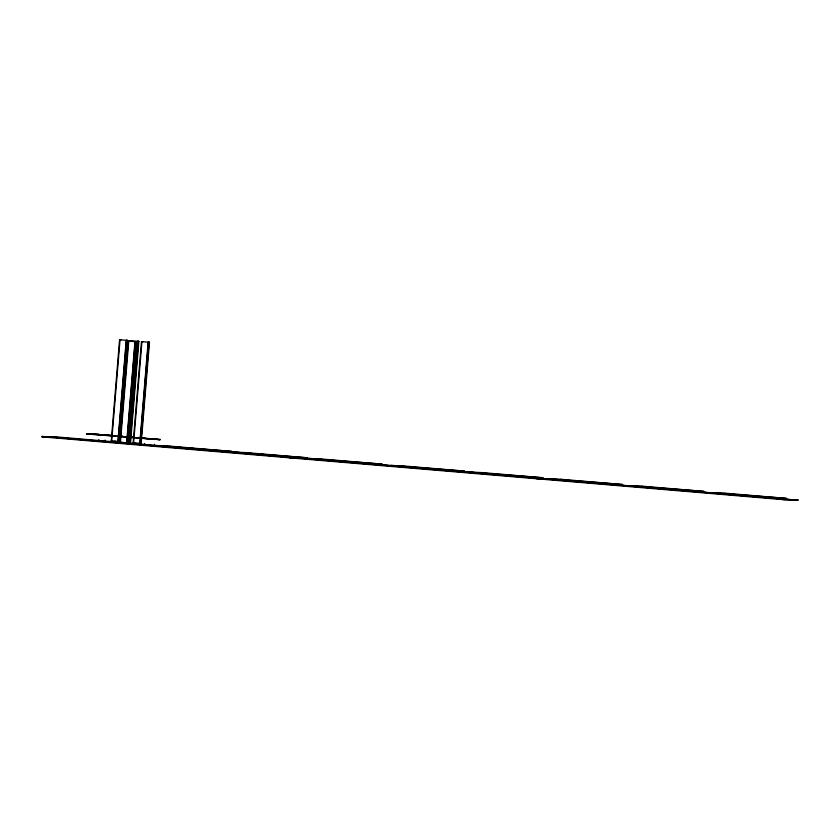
<?xml version="1.0" encoding="UTF-8"?>
<svg xmlns="http://www.w3.org/2000/svg" width="840" height="840" viewBox="0 0 840 840"><rect width="100%" height="100%" fill="white"/><g stroke="black" fill="none" stroke-linecap="round" stroke-linejoin="round"><path stroke-width="1.26" d="M42 436.853L56.595 436.905L797.958 500.231L783.405 499.674L42 436.853L56.553 437.409L797.958 500.231M138.264 437.451L160.115 439.688L86.51 433.997L112.518 435.267M86.51 433.997L98.354 434.07M119.574 339.769L127.596 340.399L119.291 441.536L111.258 440.906L119.574 339.769L120.677 339.822M111.72 440.937L120.036 339.812L120.96 339.843M126.493 340.358L118.178 441.494L119.291 441.536M127.145 340.368L118.829 441.494L117.894 441.462L126.21 340.337L127.596 340.399M119.994 442.27L128.299 341.145L129.696 341.219M120.445 442.302L128.762 341.177M126.914 442.858L135.219 341.733M127.554 442.869L135.87 341.733M136.332 341.775L134.946 341.702L126.63 442.827L128.016 442.901L136.332 341.775L128.299 341.145M137.781 341.313L129.465 442.449L130.578 442.491L138.884 341.355L130.862 340.736L131.964 340.778M138.432 341.324L130.116 442.449L129.181 442.418L137.498 341.292L138.884 341.355M141.477 341.628L149.499 342.258L141.183 443.384L133.161 442.754L141.477 341.628L142.863 341.702M133.623 442.796L141.939 341.67M140.081 443.342L148.397 342.216M140.732 443.352L149.047 342.227M148.291 439.236L160.146 439.31M783.405 499.674L798 499.716M98.826 439.625L98.91 439.635M105.011 440.139L105.084 440.16M114.891 440.979L114.975 441M134.662 442.659L134.736 442.68M144.553 443.489L144.627 443.51M154.434 444.329L154.508 444.35M131.323 340.767L132.248 340.798M149.499 342.258L148.113 342.185L139.797 443.32L141.183 443.384M111.258 440.906L112.644 440.969M133.161 442.754L134.547 442.827M289.139 457.79L303.692 458.346M536.277 478.727L550.82 479.283M118.955 435.813L122.819 436.139M129.255 436.685L134.4 437.126M98.322 434.448L112.487 435.656M118.923 436.191L122.787 436.527M129.224 437.073L134.369 437.504M138.233 437.829L160.115 439.688M86.541 433.619L148.323 438.858M126.714 442.207L130.578 442.491M121.097 442.312L128.016 442.901M42.042 436.349L783.447 499.159M169.974 446.145L158.151 445.704L231.756 451.385L169.974 446.145M245.805 452.571L233.982 452.12L307.587 457.81L245.805 452.571M320.534 458.903L308.721 458.462L382.326 464.142L320.534 458.903M402.906 465.885L391.083 465.433L464.688 471.125L402.906 465.885M481.331 472.531L469.518 472.08L543.123 477.771L481.331 472.531M560.816 479.262L548.993 478.81L622.598 484.502L560.816 479.262M642.159 486.161L630.336 485.709L703.941 491.39L642.159 486.161M724.857 493.164L713.034 492.713L786.639 498.404L724.857 493.164"/></g></svg>
